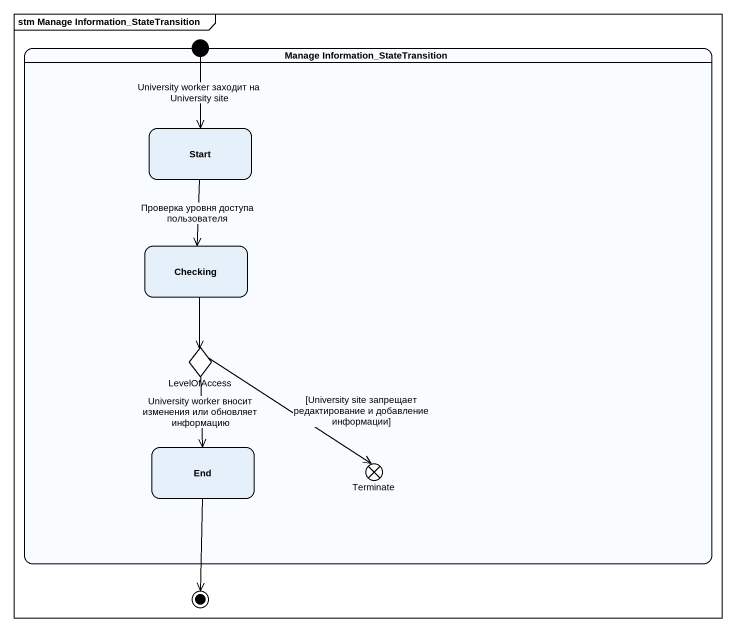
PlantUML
@startuml
mainframe stm Manage Information_StateTransition
hide empty description
state "Manage Information_StateTransition" as Manage_Information {
  state "Start" as Start_
  state Checking
  state LevelOfAccess <<choice>>
  state "End" as End_
  state Terminate <<end>>
}
state initial1 <<start>>
state final1 <<end>>
initial1 --> Start_ : University worker заходит на University site
Start_ --> Checking : Проверка уровня доступа пользователя
Checking --> LevelOfAccess
LevelOfAccess --> End_ : University worker вносит изменения или обновляет информацию
LevelOfAccess --> Terminate : [University site запрещает редактирование и добавление информации]
End_ --> final1
@enduml
